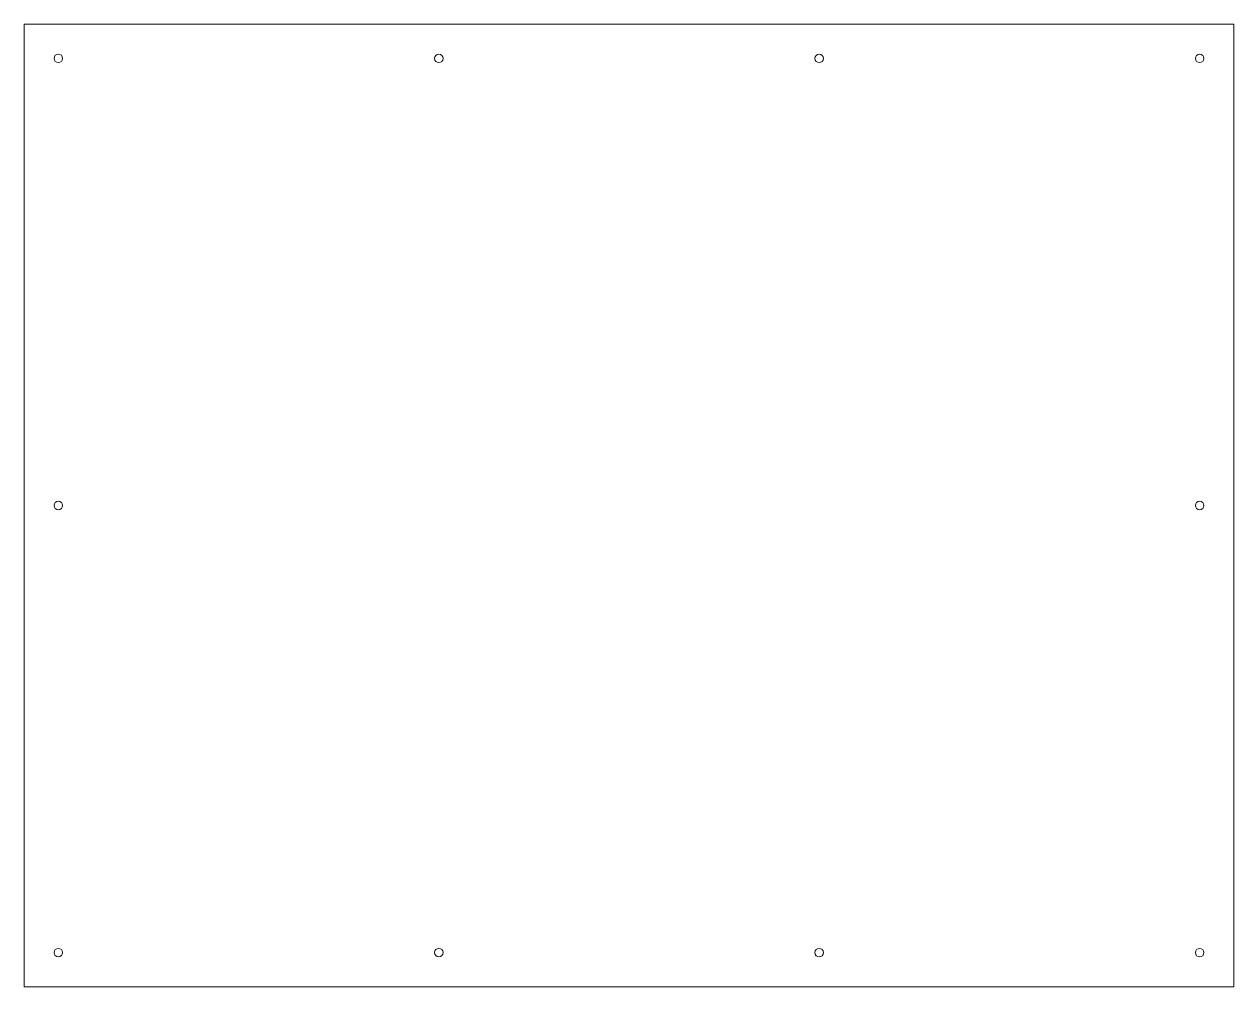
# Model space of a CAD drawing. Header units: millimetres. Extents: x -450 to 450, y -358 to 358.
import ezdxf

# ---------------------------------------------------------------- set-up
doc = ezdxf.new("R2010")
doc.units = ezdxf.units.MM

msp = doc.modelspace()

# ---------------------------------------------------------------- linework, layer by layer
at = {"color": 7, "linetype": 'Continuous', "lineweight": 15}
for p, q in [((-450, -358), (-450, 358)), ((-450, 358), (450, 358)), ((450, 358), (450, -358)), ((450, -358), (-450, -358))]:
    msp.add_line(p, q, dxfattribs=at)
for centre, radius in [((-424.6, 332.6), 3.18), ((-141.52, 332.6), 3.17), ((141.54, 332.6), 3.17), ((424.6, 332.6), 3.17), ((-424.6, 0), 3.18), ((424.6, 0), 3.18), ((-424.6, -332.6), 3.17), ((-141.52, -332.6), 3.17), ((141.54, -332.6), 3.18), ((424.6, -332.6), 3.18)]:
    msp.add_circle(centre, radius, dxfattribs=at)

doc.saveas('drawing.dxf')
